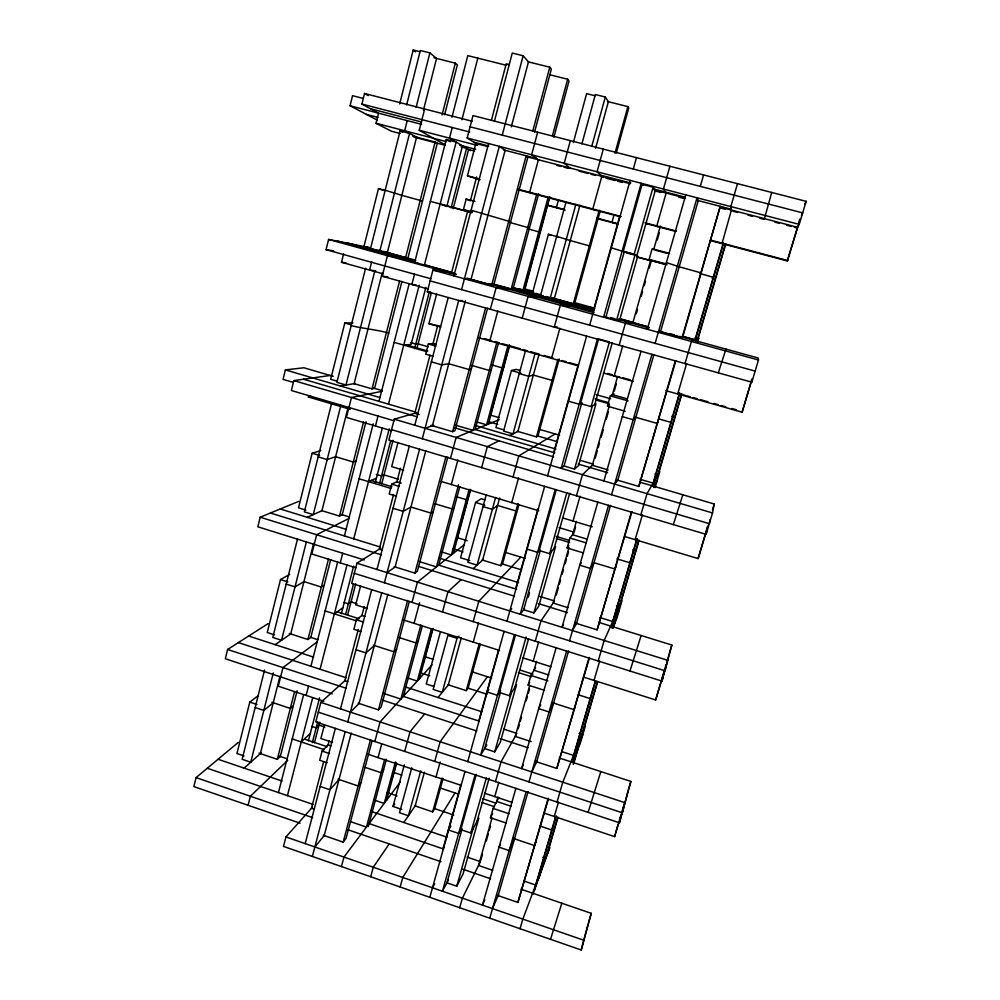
<?xml version="1.0" encoding="UTF-8"?>
<svg xmlns="http://www.w3.org/2000/svg" width="1000" height="1000" viewBox="0 0 1000 1000"><rect width="100%" height="100%" fill="white"/><g stroke="black" fill="none" stroke-linecap="round" stroke-linejoin="round"><path stroke-width="1.5" d="M665.875 390.65L742.113 412.188L751.725 379.637M764.362 218.988L771.7 192.475M417.2 412.55L394.263 419.2L388.85 440.075L706.1 534.338L712.525 512.95L714.212 503.988L639.875 482.175M710.088 519.612L709.312 523.663L391.55 429.65M706.1 534.338L706.938 530.1M707.438 527.638L707.75 526.025L698.138 558.587L624.788 536.562M380.725 548.237L356.912 563.212L351.688 583.387L662 681.112L671.85 645.062L598.85 622.388M668.875 654.95L665.1 670.8L354.3 573.312M662 681.112L665.913 664.825M333.188 376.325L303.863 367.775L285.375 369.913L283.05 379.387L293.137 382.35M377.425 120.2L350.075 105.775L352.537 95.675L363.05 98.387M583.65 677.125L655.662 699.975L664.837 668.925M238.375 742.337L196.075 777.6L193.85 786.6L300.1 823.213M268.087 623.638L227.613 649.475L225.338 658.763L332.212 693.863M298.7 501.4L260.188 517.212L257.825 526.8L364.212 559.963M330.238 375.462L293.825 380.6L291.388 390.513L394.113 420.788M430.988 278.775L326.062 249.675L328.587 239.438L370.25 247.75M400.075 133.488L391.388 131.213L376.037 123.275L378.55 113.175L361.925 104.062L364.525 93.475L472.2 121.263M382.95 273.8L341.512 262.275L343.6 253.888M258.225 695.612L249.8 702.1L236.925 753.525L244.025 755.938M289.675 574.4L280.512 579.538L267.238 632.513L274.475 634.862M320.838 450.513L312.162 453.225L298.488 507.837L305.85 510.1M352.938 322.863L344.8 323L330.688 379.3L337.125 381.188M373.1 249.275L363.9 246.737L378.462 188.65L385.075 190.425M399.675 103.963L413.2 50L419.95 51.7M264.575 670.062L242.15 759.3L250.738 762.212L273.288 672.925M297.512 539.05L272.775 637.45L281.525 640.288L306.4 541.825M331.425 404.137L304.35 511.875L313.263 514.625L340.875 405.312M365.613 268.15L336.9 382.388L345.988 385.037L374.862 270.725M370.475 248.812L400.112 130.912L409.55 133.375L379.75 251.363L370.475 248.812L380.75 250.637M406.65 104.9L420.325 50.5L429.875 52.9L436.562 58.412L423.438 110.225M371.688 261.675L369.575 270.075L375.75 270.825M407.225 120.625L404.675 130.75L418.888 138.412M416.125 107.35L429.875 52.9M260.363 753.612L279.962 676.275M290.688 633.95L313.675 543.25M347.975 407.95L321.938 510.688L339.487 516.087L342.2 514.763L366 421.788M354.125 383.663L382.137 273.137M387.325 252.7L416.6 137.175M248.075 805.275L250.362 796.25L287.663 760.387M428.275 289.062L382.225 276.238L387.438 255.675L415.575 260.4M445.25 144.913L419.237 130.25L424.637 108.987M345.5 680.163L320.825 702.387L315.775 721.888L619.438 822.788L630.887 781.425L559.1 757.938M258.962 753.138L277.288 759.338L294.45 692.212M289.275 633.488L307.925 639.513L328.512 559.025M339.487 516.087L363.537 422.088M354.15 383.663L372.025 388.875L399.575 281.175M379.663 250.588L405.562 257.725L435.15 142.025L412.638 136.137M442.062 115.025L455.325 63.15L433.888 57.75M297.125 690.812L280.312 756.5L277.288 759.338M307.925 639.513L310.8 637.413L330.7 559.663M401.938 281.413L374.55 388.4L372.025 388.875M444.613 114.725L457.375 64.9L455.325 63.15M619.438 822.788L624.763 802.025M628.013 791L622.425 812.825L318.3 712.15M278.45 792.575L303.488 695.125M310.9 666.263L337.65 562.175M344.4 535.925L373.2 423.812M378.975 401.35L409.125 283.975M427.188 265.462L424.412 265.025L456.15 142.088L446.25 139.5L414.688 262.35L417.55 262.812M451.987 117.188L467.8 55.637L506.5 65.338M306.137 695.413L308.538 686.087M340.238 562.888L342.713 553.263M375.462 426L378.013 416.037M414.513 274.2L411.863 284.488L416.175 284.9M452.25 127.5L449.513 138.15L470.55 150.638M287.425 795.65L312.6 698.125M320.062 669.25L346.95 565.087M353.738 538.812L382.312 428.113M388.5 404.137L419.212 285.188M461.912 119.75L477.825 58.15M308.387 740.888L319.55 697.8M341.312 613.787L353.663 566.112M375.288 482.612L389.2 428.875M425.85 287.35L411.062 344.475L403.75 345.075M462.5 145.863L446.812 206.412L440.163 204M312.45 807.175L285.938 836.95L283.488 846.4L581.213 950L591.275 913.337L520.962 889.188M679.737 336.362L758.062 357.975L758.475 360L751.812 382.2L427.325 291.7L432.925 270.075L453.713 273.113L337.675 241.1M477.938 144.787L467.175 137.988L472.987 115.575L806.15 201.337L799.225 224.375L796.888 228.7L797.712 225.963M312.312 742.688L317.725 721.812M345.65 614.25L353.438 584.212M379.6 483.438L390.712 440.588M414.6 348.587L429.225 292.2M451.087 207.963L466.587 148.287L461.125 146.85M314.425 742.837L319.8 722.125M347.575 615.212L355.712 583.913M381.725 483.787L393.025 440.3M416.912 348.363L431.413 292.525M453.188 208.725L468.575 149.475L474.6 151.037M544.125 813.088L614.625 836.625L615.288 834.087M324.363 725.125L320.863 738.512L332.6 742.438M360.637 585.812L355.688 604.812L367.375 608.513M397.987 442.45L391.688 466.625L403.612 470.2M440.788 327.062L428.913 323.713L436.662 293.938M480.112 179.688L467.425 175.837L475.85 143.475L487.762 146.575M328.587 744.45L322.088 751.062L319.688 760.275L327.05 762.75M362.137 615.312L356.35 619.775L353.875 629.3L361.012 631.587M397.188 481.613L391.75 484.162L389.188 494L396.475 496.213M434.4 343.488L428.338 344L425.688 354.175L433.125 356.3M442.413 204.812L471.775 212.688L463.425 209.575L466.175 199.062L474.875 201.388M323.675 761.637L311.488 808.263L314.363 809.25M329.188 740.562L328.025 745.025L330.938 746M358.263 629.412L344.825 680.775L347.775 681.737M364.25 606.525L361.9 615.5L364.875 616.438M393.575 494.412L379.25 549.163L382.1 550.05M400.425 468.225L396.887 481.763L401.2 483.062M430.012 355.112L414.8 413.25L419.162 414.525M437.663 325.863L433.013 343.6L435.962 344.438M476.613 176.925L470.363 200.8L466.175 199.062M491.463 120.175L506.188 63.825L509.113 64.562M305.188 843.637L335.375 728.4M340.487 708.875L371.7 589.688M377 569.487L409.3 446.15M414.775 425.238L448.225 297.538M453.9 275.875L488.562 143.55M494.438 121.1L512.263 53.05L523.138 55.763L528.462 61.887L511.3 126.9M312.362 856.45L345.213 731.663M347.775 721.912L381.75 592.85M384.412 582.75L419.562 449.2M422.312 438.75L458.725 300.462M461.575 289.637L499.288 146.35L505.125 150.312L470.975 279.637M502.25 135.125L523.138 55.763M324.188 835.588L351.25 733.1M387.9 594.263L359.062 703.487L350.35 712.125M395.112 566.95L425.825 450.662M432.4 425.75L465.387 300.825M581.213 950L588.112 924.038M323.263 835.263L343.175 842.138L370.538 739.513M358.125 703.175L378.45 709.85L407.612 600.475M394.15 566.65L414.9 573.112L445.962 456.637M430.975 425.325L452.612 431.688L485.575 308.062M491.625 285.35L526.175 155.787L527.9 157.037L493.6 285.575L466.562 278.425M532.825 130.85L549.788 67.213L528.013 61.775M372.075 740.925L346.062 838.4L343.175 842.138M409.312 601.388L381.138 707L378.45 709.85M447.825 457.075L417.362 571.225L414.9 573.112M487.575 308.125L454.837 430.825L452.612 431.688M534.525 132.225L551.35 69.162L549.788 67.213M341.425 866.562L343.963 857.075L400.225 782.05M374.85 741.513L380.075 721.925L432.075 664.837M412.025 602.388L417.438 582.125L464.125 544.763M450.5 458.4L456.112 437.413L499.125 419.663M490.35 309.275L496.163 287.538L533.438 291.775M537.663 132.225L531.638 154.762L539.163 160.35M378.062 757.625L381.675 744.163M414.075 623.337L419.588 602.788M451.3 484.513L457.887 459.925M497.825 310.988L489.812 340.913L491.763 340.725L484.387 338.638M538.387 159.762L529.663 192.288L531.337 193.238M384.688 759.312L366.45 827.087L350.487 821.625M420.825 624.975L400.9 699.075L383.137 693.275M458.537 484.812L436.45 566.9L419.237 561.562M496.875 342.3L473.188 430.363L455.613 425.213M536.675 194.387L511.15 289.25L493.2 284.3M552.413 135.863L567.65 79.225L550.037 74.812M368.288 826.55L386.425 759.2M422.35 625.775L403.338 696.4L478.8 721L498.55 649.95M459.825 486.6L438.675 565.125L516.65 589.275M498.5 342.925L475.188 429.538L554.775 452.863M512.9 289.45L538.65 193.812M553.888 137.213L569.025 81.013L567.65 79.225M395.438 761.862L384.188 803.45L373.938 799.975M431.362 628.987L417.275 681.087L407.375 677.887M469.125 489.363L451.388 554.95L441.3 551.838M508.013 345.588L486.575 424.837L476.287 421.838M548.088 197.413L522.888 290.575L512.4 287.688M391.912 779.075L396.275 762.962M423.6 661.963L432.163 630.312M456.637 539.888L470.1 490.138M489.825 417.225L504.137 364.338M504.538 362.875L509.363 345.012M524.438 289.288L539.2 234.737M539.6 233.263L549.3 197.4M386.587 800.25L396.575 763.35M419.487 678.662L433.1 628.375M453.413 553.325L470.712 489.412M488.387 424.087L509.688 345.387M549.913 196.762L524.475 290.763L512.562 287.475M370.7 876.737L373.275 867.237L389.188 843.925M404.688 751.425L410.012 731.8L424.613 713.938M442.512 611.987L448.013 591.675L461.2 579.637M481.65 467.65L487.362 446.625L499.012 440.825M522.2 318.163L528.112 296.375L538.125 297.275M570.35 140.65L564.225 163.238L570.6 168.512M401.838 809.438L393 806.438L404.312 764.825M440.425 631.862L426.262 684L433.988 686.5M485 499.875L481.112 498.713L475.575 502.463L460.55 557.775L469.738 560.6M520.275 370.525L516.3 369.4L511.425 370.513L495.925 427.575L503.95 429.913M541.975 295.85L532.425 293.212L548.425 234.3L558.062 236.887M573.325 142.613L586.625 93.65L595.062 95.775M558.488 199.9L556.45 207.4L557.75 208.137M411.763 767.825L399.525 812.725L408.438 815.75L420.737 770.825M486.25 494.675L467.812 562.275L477.075 565.138L495.6 497.488M525.375 351.175L503.575 431.1L513.025 433.862L534.938 353.888M575.9 204.288L550.138 298.363L540.5 295.7L566.125 201.713M581.888 143.9L595.35 94.525L605.288 97.025L608.362 101.7L595.6 148.25M457.038 638.325L442.225 692.375L433.15 689.425L447.875 635.413L457.038 638.325L458.988 636.175M591.75 146.438L605.288 97.025M424.412 772.138L415.138 805.938L432.675 811.875L434.738 808.65L443.075 778.538M448.35 684.875L461.287 637.75M482.587 560.1L499.637 497.962M517.888 431.45L539.125 354.025M554.3 298.738L579.975 205.188M400.163 887L402.775 877.475L455.012 792.95M434.725 761.413L440.15 741.737L487.425 676.737M473.2 621.65L478.812 601.3L520.775 557.112M513.038 476.975L518.837 455.887L555.138 433.938M603.288 149.125L597.05 171.775L603.212 177.625M436.025 776.975L440.163 761.963M473.25 642.113L478.537 622.938M511.737 502.65L518.55 477.95M559.85 328.288L551.562 358.35L553.062 358.038L544.087 355.5M601.812 176.287L592.788 208.975L593.987 209.812M432.675 811.875L442.05 778.025M447.9 684.725L466.225 690.65L479.288 643.462M482.125 559.963L500.812 565.7L518.025 503.488M517.425 431.312L536.462 436.875L557.925 359.338M546.35 296.537L573.25 303.962L599.188 210.263M614.963 153.238L627.875 106.625L607.413 101.463M466.225 690.65L468.1 688.175L480.275 644.225M518.775 505.2L502.475 564.025L500.812 565.7M559.237 359.038L537.925 436.05L536.462 436.875M600.075 211.612L574.475 304.037L573.25 303.962M616.325 152.9L628.737 108.1L627.875 106.625M614 214.988L612 222.15L612.925 222.787M461.075 784.125L442.987 848.838L444.387 846.425M515.588 588.938L537.925 509.012M553.688 452.55L577.85 366.05M593.075 311.562L619.55 216.8M429.825 897.312L464.988 771.462M467.738 761.612L504.113 631.388M506.962 621.2L544.637 486.362M547.587 475.812L586.613 336.125M589.663 325.188L630.125 180.375M633.3 169.037L636.475 157.662M475.112 774.825L442.438 891.225L448.45 879.95M514.475 634.65L480.65 755.1L486.825 745.037M555.225 489.513L520.2 614.225L524.513 608.638M597.438 339.15L561.163 468.363L564.4 465.75M476.325 774.388L460.812 829.613L470.8 833L478.85 818.088L463.05 873.962L456.75 886.213L446.925 882.812L462.1 828.838M515.438 635.163L499.338 692.463L509.55 695.75L516.587 684.613L500.262 742.362L494.688 751.875L484.65 748.575L500.387 692.588M556.312 489.65L539.212 550.525L549.637 553.7L555.6 546.625L538.725 606.325L533.925 612.913L523.675 609.725L540.388 550.225M581.8 402.887L564.062 466.012L574.538 469.1L578.5 465.65L595.962 403.875L591.15 406.613L580.487 403.562L598.638 338.963L609.4 341.962L591.15 406.613M528.275 597.175L529.525 592.75M470.8 833L486.4 777.738M509.55 695.75L526.138 636.938M549.637 553.7L566.838 492.788M634.175 254.213L653.088 187.2L642.075 184.325L623.263 251.287L634.175 254.213L637.737 256.125L619.65 320.075L616.6 320.163L605.875 317.213L624.263 251.8L635.087 254.7L616.6 320.163M456.75 886.213L472.863 829.188M494.688 751.875L511.35 692.9M533.925 612.913L551.163 551.888M574.538 469.1L592.388 405.913M476.875 821.737L489.188 778.188M514.862 687.337L528.612 638.663M554.15 548.35L569.712 493.275M594.788 404.55L612.225 342.85M636.862 255.662L655.362 190.238L653.088 187.2M459.688 907.712L462.4 898.15L480.412 861.637L467.15 857.1M495.45 781.587L501.05 761.825L516.337 734.412M535.25 641.2L541.05 620.737L554.562 601.013L539.925 596.475M576.462 495.825L582.475 474.637L593.475 464.2L580.037 460.262M619.163 345.2L625.4 323.237L634.562 322.738M669.9 166.275L663.438 189.05L665.487 192.062M494.762 796.6L498.825 782.275M533.225 661.137L538.688 641.875M573.013 521.038L580.05 496.225M622.775 345.763L614.175 376.037L619.712 376.863M666.15 193.05L656.812 225.912L657.525 226.612M506.463 823.138L490.45 817.75L493.1 808.413L498.75 797.575M544.5 690.325L528.15 685.088L530.887 675.45L535.575 667.75M583.013 552.8L567.112 547.975L569.95 538L573.775 533.275M613.962 393.775L610.337 395.85L607.413 406.163L625.138 411.238M652.425 261.3L649.112 259.413L652.15 248.738L669.475 253.363M492 818.062L478.525 865.462L492.762 870.337M497.987 797.05L496.725 801.45L511.112 806.263M529.637 685.75L515.225 736.388L531.213 741.612M536.55 661.425L534.038 670.275L548.713 674.95M568.925 547.587L553.15 603.075L567.975 607.675M576.375 521.375L572.575 534.763L586.85 539.062M609.525 404.825L592.325 465.3L608.188 469.95M617.537 376.662L612.413 394.663L626.987 398.812M653.625 249.762L660.35 226.088M480.838 860.163L482.512 854.275M486.275 841.038L488.375 833.675M489.212 830.725L490.462 826.312M518.15 728.975L519.412 724.538M520.262 721.587L521.525 717.138M526.15 700.863L527.413 696.425M528.25 693.475L529.513 689.038M556.25 595.05L558.375 587.612M559.212 584.625L560.487 580.163M562.188 574.2L563.45 569.738M565.15 563.775L566.425 559.312M567.263 556.337L568.538 551.862M574.275 531.7L575.538 527.263M595.188 458.2L597.325 450.7M598.175 447.7L599.45 443.2M601.163 437.188L603.3 429.688M606.287 419.188L608.425 411.675M614.275 391.112L616.388 383.663M636.237 313.913L637.5 309.475M641.275 296.175L642.537 291.737M644.225 285.825L645.487 281.388M649.275 268.087L651.375 260.7M657.262 239.975L659.35 232.638M515.875 788.375L482.45 905.1L484.787 899.95M556.125 647.775L521.538 768.587L523.438 764.812M597.812 502.163L561.987 627.275L563.4 624.938M603.888 480.938L641 351.3M647.3 329.3L685.788 194.862M489.75 918.175L526.125 791.775M528.962 781.888L566.6 651.062M569.55 640.825L608.525 505.35M611.575 494.738L651.963 354.35M655.125 343.35L697.013 197.775L698.263 200.6L660.438 331.962M700.288 186.375L703.575 174.938M528.1 791.55L498.137 895.612L517.9 902.438L548.4 799.087M536.663 761.825L568.587 650.95M576.512 623.45L610.5 505.412M617.737 480.238L653.825 354.95M517.9 902.438L548.2 798.225M535.25 761.363L556.85 768.45L589.125 657.412M575.062 623L597.137 629.862L631.5 511.65M617.288 480.112L638.825 486.438L675.3 360.938M682 337.912L720.238 206.325L682.525 337.738L658.512 331.425M589.462 657.825L556.85 768.45M631.925 511.763L597.137 629.862M675.875 360.588L638.825 486.438M520.037 928.713L522.837 919.112L549.763 847.487L532.975 894.188M557.013 802.038L562.8 782.188L585.325 726L580.175 743.575L573.1 761.438L578.45 743.162M598.175 661.012L604.175 640.462L621.975 600.763L616.675 618.888L612.762 627.8M640.812 514.95L647.025 493.65L659.775 471.587L655.088 487.625M685 363.562L691.45 341.488L698.787 338.312L697.575 342.45M737.513 183.675L730.825 206.575L731.562 210.888M554.288 816.475L558.488 802.087M594.025 680.425L599.675 661.087M635.138 539.675L642.412 514.75M686.587 363.55L677.688 393.988L678.238 393.387L690.138 396.75M731.413 210.05L721.988 243.663M555.6 816.775L535.65 885.025L524.188 881.1M595.325 680.837L573.525 755.425L561.838 751.6M636.8 538.938L612.663 621.525L599.862 617.562M679.45 393.013L653.112 483.113L640.05 479.288M723.3 242.975L694.95 339.963L683.075 336.688M534.513 890.075L556.2 815.875M572.062 761.625L595.575 681.15M611.638 626.2L637.2 538.787M652.575 486.163L679.75 393.225M723.5 243.538L695.362 339.787L683.337 336.475M538.938 878.263L541.538 869.388M612.212 627.7L616.55 612.863M653.45 486.675L655.9 478.312M695.713 342.163L696.55 339.275M557.7 817.312L545.737 858.213L542.85 857.237M573.25 764.163L579.325 743.375M597.4 681.625L581.95 734.4L579.025 733.45M613.038 628.15L616.613 615.938M638.75 540.262L619.312 606.688L616.475 605.812M654.287 487.163L655.088 484.438M681.213 395.112L657.875 474.875L654.975 474.025M697.688 338.787L725.525 243.65M547.1 854.587L558.025 817.262M573.575 764.075L577.888 749.375M583.088 731.562L597.55 682.163M613.55 627.475L614.837 623.05M620.212 604.688L639.087 540.188M658.525 473.762L681.862 394M725.688 244.175L698.062 338.625L695.125 337.812M550.513 939.312L561.838 903.225M588.112 812.375L600.825 771.6M629.975 671.025L641.137 635.525M673.337 524.612L682.825 494.775M718.288 372.85L725.975 349.125M588.488 922.6L591.275 913.337M628.425 789.638L630.887 781.425M669.3 653.538L671.85 645.062M712.45 509.837L714.212 503.988M798.538 223.225L799.762 219.112M615.612 832.812L618.2 824.2M619.487 819.9L620.788 815.588M622.513 809.85L623.8 805.55M709.987 240.487L787.362 260.95L797.262 228L794.275 227.225M614.625 836.625L622.863 809.188M655.662 699.975L663.75 673.075M698.138 558.587L706.988 529.113M742.113 412.188L751.737 380.138M787.362 260.95L797.65 227.3L719.55 206.95M553.138 826.363L551.737 830L540.175 826.112M571.975 761.825L582.75 734.8M536.013 841.688L534.438 845.562L513.1 838.35M591.287 695.837L590.15 698.575L578.337 694.812M492.512 908.587L498.638 894.488M611.375 627.75L619.325 609.837M575.25 706.712L573.95 709.638L552.15 702.638M514.5 838.825L509.188 850.612L499.038 847.163L500.262 844.562M531.812 771.975L536.875 761.388M630.712 560.975L629.837 562.775L616.925 558.862M636.487 549.087L635.688 550.712L632.825 549.85M804.812 204.05L806.15 201.337M553.575 703.088L549.075 711.975L538.7 708.625L540.725 704.862M801.425 215.312L802.688 212.875L470.075 126.8M490.45 817.75L492.587 813.612M615.837 567.1L614.825 569L594.025 562.688L590.375 568.425L579.763 565.2L581.312 562.925M432.488 887.775L434.738 883.725M572.5 630.562L576.775 622.975M461.488 828.413L458.65 833.45L448.612 830.037L450.812 826.287M653.713 486.875L657.038 480.95M528.15 685.088L529.688 682.513M500.65 690.487L497.438 695.325L487.175 692.013L488.85 689.625M403.825 822.513L415.625 805.225M393 806.438L394.738 804.05M671.45 421.575L670.875 422.362L659.15 419.012M675.312 416.375L674.788 417.088L671.862 416.25M567.112 547.975L568.837 545.775M614.637 484.113L618.112 479.787M383.638 769.562L381.087 772.725L364.988 767.312M509.825 610.988L511.737 608.625M314.85 846.988L324.475 835.238M438 697.537L448.438 684.762M360.962 782.613L358.15 785.975L338.062 779.188M657.85 422.6L657.138 423.425L635.4 417.2M339 779.5L329.925 789.737L320.175 786.425M539.5 550.2L537.575 552.337L527.1 549.138M418.338 640.65L416 642.95L398.975 637.513M301.288 741.963L310.338 733.375M319.337 724.825L316.163 727.837L311.788 726.375M396.512 649.362L393.925 651.8L373.413 645.212M473.275 568.612L483.263 559.475M244.112 768.138L261.2 752.862M635.862 417.325L633.15 419.725L622.3 416.613M374.375 645.525L365.938 652.925L355.988 649.712M293.263 705.888L290.312 708.413L271.85 702.288M517.537 509.663L515.962 510.975L497.125 505.312M273.25 702.763L263.825 710.4L255.162 707.525M316.887 642.062L282.987 667.588L278.263 686.225L323.862 701.25M497.587 505.45L492.35 509.375L483 506.562M334.363 613.85L342.875 607.75M351.763 601.388L348.35 603.825L343.888 602.413M387.075 572.638L395.55 566.638M275.212 644.65L291.2 633.587M454.175 507.55L452.05 508.938L434.675 503.675M468.263 498.438L466.337 499.688L456.163 496.613M324.137 585.3L321.337 587.062L303.988 581.575L295.012 586.9L286.188 584.1M433.275 511.625L430.913 513.088L410.962 507.025L403.2 511.375L393.025 508.275M581.788 402.887L579.163 404.25L568.438 401.175M349.575 518.15L316.675 534.75L311.8 553.987L355.988 567.825M509.675 435.525L518.062 431.362M307.288 517.337L322.062 510.625M368.5 481.625L376.425 478.188M355.938 461.075L353.312 462.038L335.625 456.712L327.163 459.575L318.175 456.863M425.075 428.275L433.675 425.312M553.45 379.975L552.087 380.412L532.888 374.938M533.35 375.075L528.787 376.325L519.263 373.6M491.2 370.062L489.3 370.462L471.575 365.387M503.713 367.463L502 367.825L491.625 364.862M382.075 391.275L351.475 397.525L346.425 417.4L391.525 430.75M471.287 369.188L469.175 369.588L448.787 363.75L441.775 364.85L431.375 361.863M311.012 396.362L308.075 396.9L350.163 409.312M658.3 332.337L662.475 331.6M340.375 386L355.275 383.462M418.488 343.85L415.763 344.075L410.462 342.562M557.238 326.95L554.288 327.113L560.3 305.262L590.525 307.038M388.725 333.05C376.337 329.625 363.6 328.675 351.163 325.65M428.913 323.713L440.15 326.15M460.05 300.538L462.713 300.675M427.325 291.7L430.262 291.925M547.263 298.1L555.65 298.85M540.5 295.7L543.413 295.988M532.425 293.212L536.912 293.688M382.225 276.238L387.9 276.85M341.512 262.275L346.025 262.863M464.425 278.775L474.387 280.087M326.062 249.675L333.675 250.875M405.562 257.725L407.9 258.125L437.312 143.225L435.15 142.025M374.525 250.45L389.775 253.125M363.9 246.737L370.425 247.925M361.925 104.062L469.7 132.025M370.412 108.725L421.637 122.025M350.075 105.775L421.65 124.375M467.175 137.988L799.225 224.375M473.738 142.137L488.738 146.037M503.65 149.925L536.737 158.537M600.65 175.188L630.8 183.038M653.425 188.925L684.925 197.125M696.888 200.25L731.275 209.2M366.45 114.412L377.975 117.413M526.475 156.662L630.237 183.688M654.175 189.925L685.425 198.062M556.487 165.263L560.988 166.438M563.987 167.213L568.475 168.388M578.975 171.112L587.962 173.463M590.962 174.237L595.45 175.413M605.913 178.137L614.825 180.463M617.8 181.238L622.25 182.4M654.912 190.912L660.85 192.463M678.838 197.15L683.363 198.325M721.012 208.137L725.537 209.312M733.05 211.275L737.537 212.438M747.987 215.162L752.463 216.325M759.925 218.275L764.412 219.438M774.862 222.162L779.35 223.337M786.812 225.275L791.287 226.45M419.237 130.25L477.088 145.338M376.037 123.275L446.55 141.688M459.6 145.1L475.637 149.288M414.062 137.15L445.1 145.262M467.425 175.837L479.275 178.962M517.812 189.15L621.075 216.462M644.9 222.763L676.45 231.1M711.188 240.287L787.663 260.512M517.788 189.65L620.588 216.838M645.713 223.487L675.512 231.375M547.55 205.05L563.962 209.4M596.987 218.162L617.925 223.713M547.438 205.4L565.2 210.113M598.013 218.825L617.463 223.988M655.113 250.162L667.025 253.337M471.1 210.225L510.625 221.788M611.287 247.825L624.25 251.788M666.4 262.6L679.2 266.788M678.737 266.663L701.35 272.962M626.213 252.8L635.538 255.3M463.425 209.575L472.113 211.912M649.112 259.413L666.413 264.062M472.15 212.362L467.663 211.163L451.538 272.8L455.988 274.025M509.712 222.45L529.45 227.963M666.988 264.662L650.625 260.275L632.837 322.825L649.05 327.3M699.85 273.488L713.6 277.4M430.363 201.363L469.725 211.938M636.712 256.762L664.663 264.262M637.55 257.2L652.1 261.112M385.188 190.263L401.863 195.325M556.688 236.325L570.262 240.562M528.75 229.025L540.288 232.312M712.163 278.288L715.4 279.363M401.4 195.2L422.512 201.062M569.788 240.438L590.5 246.188M524.45 288.825L533.4 291.288M574.8 302.7L594.837 308.225M383.6 251.425L415.562 260.238M518.763 288.688L533.488 292.738M536.438 293.562L540.875 294.775M550.725 297.5L594.388 309.538M695.888 337.512L698.787 338.312M346.388 242.688L414.888 261.588M512.062 288.387L593.088 310.738M426.763 265.4L451.488 272.225M620.138 318.75L633.125 322.337M495.087 284.525L593.663 311.725M618.875 318.688L647.237 326.512M328.587 239.438L455.938 274.587M488.4 283.55L594.05 312.712M619.175 319.65L649.075 327.9M669.675 333.587L673.988 334.775M610.675 317.6L615.163 318.837M467.262 278.312L493.6 285.575M659.212 331.3L682.525 337.738M604.338 316.462L607 317.2L603.587 317.225L641.2 183.263L642.913 185.362M432.925 270.075L758.475 360M430.125 280.9L755.138 371.112M494.75 341.575L499.237 342.837M502.225 343.675L520.163 348.75M523.15 349.588L527.638 350.863M530.625 351.7L538.1 353.812M561.938 360.538L566.375 361.8M569.338 362.638L578.212 365.138M607.812 373.5L612.25 374.75M622.712 377.713L630.212 379.825M693.112 397.587L697.575 398.85M700.537 399.688L707.975 401.788M713.925 403.462L718.388 404.725M721.35 405.562L725.812 406.825M731.762 408.5L736.225 409.762M477.925 337.55L578.4 365.938M603.737 373.1L633.375 381.463M428.338 344L435.788 346.125M610.337 395.85L628.1 400.9M344.8 323L351.287 324.85M418.075 343.888L428.312 346.812M511.425 370.513L520.862 373.2M596.225 394.688L610.662 398.8M406.225 344.875L427.788 351.037M595.112 398.825L608.575 402.675M394.137 342.337L426.912 351.7M596.2 400.075L609.125 403.762M490.3 415.075L499.075 417.625M538.85 429.2L559.6 435.238M373.088 387.962L381.987 390.562M489.05 421.788L497.725 424.325M536.962 435.775L557.45 441.737M285.375 369.913L379.938 397.575M475 425.387L555.962 449.075M303.512 379.237L415.763 412.137M293.825 380.6L417.287 416.838M454.25 427.688L553.675 456.875M578.1 464.038L607.6 472.7M394.263 419.2L712.525 512.95M440.863 481.375L538.638 510.712M562.55 517.888L592.238 526.8M312.162 453.225L319.6 455.462M398.387 479.212L384.038 474.888L381.538 475.975L376.325 474.4M475.575 502.463L484.837 505.25M559.15 527.65L574.05 532.137M391.75 484.162L399.05 486.375M569.95 538L585.875 542.812M371.175 480.462L391.938 486.737M556.25 536.425L569.438 540.413M359.075 478.775L390.9 488.4M556.325 538.462L569.6 542.487M457.137 537.638L467.188 540.712M504.8 552.225L525.163 558.45M340.763 514.325L349.487 517.013M452.887 548.787L463.05 551.912M501.55 563.737L521.638 569.913M280.238 508.975L346.4 529.425M439.288 558.112L518.638 582.625M270.425 513.013L380.387 547.062M260.188 517.212L381.35 554.837M418.525 566.388L514.513 596.2M538.337 603.6L567.45 612.638M356.912 563.212L668.2 660.462M280.512 579.538L287.812 581.85M351.037 601.9L356.975 603.787M403.862 620.087L499.575 650.462M522.987 657.887L551.025 666.775M337.238 611.788L359.05 618.75M520.062 670.062L532.987 674.188M356.35 619.775L363.512 622.062M530.887 675.45L547.9 680.875M325.125 610.913L356.325 620.862M518.425 672.588L531.438 676.737M424.925 656.688L433.387 659.4M471.725 671.7L491.725 678.112M310.812 637.425L317.962 639.725M420.9 672.95L429.725 675.788M468.125 688.175L486.9 694.237M248.675 636.038L313.587 657.125M406.025 687.15L481.95 711.812M238.363 642.613L346.2 677.763M503.7 729.112L516.888 733.413M227.613 649.475L346.375 688.325M382.8 700.25L476.838 731.025M500.138 738.65L528.1 747.8M320.825 702.387L625.425 802.85M249.8 702.1L256.962 704.488M319.025 725.125L324.862 727.062M367.8 754.188L460.988 785.312M484.475 793.162L512.175 802.412M304.35 739.062L327.163 746.7M482.863 798.8L496.188 803.263M392.962 772.163L401.763 775.113M439.588 787.788L457.825 793.888M292.238 738.925L324.263 749.663M481.737 802.438L494.487 806.712M322.088 751.062L329.462 753.538M493.1 808.413L509.137 813.787M278.925 756.038L287.337 758.875M386.975 792.525L397.075 795.925M434.762 808.65L453.725 815.05M218.062 759.262L282.075 781.062M371 811.338L446.912 837.175M207.288 768.25L313.05 804.412M369.087 823.575L443.562 849.038M378.462 188.65L383.512 190.387M196.075 777.6L312.688 817.65M347.837 829.725L440.95 861.712M462.938 869.262L490.6 878.763M285.938 836.95L584.113 940.362M548.425 234.3L551.213 235.438M400.112 130.912L402.525 132.2M364.525 93.475L368.15 95.575M446.25 139.5L450.188 141.8M413.2 50L415.525 51.837M751.7 379.15L751.812 382.2"/></g></svg>
